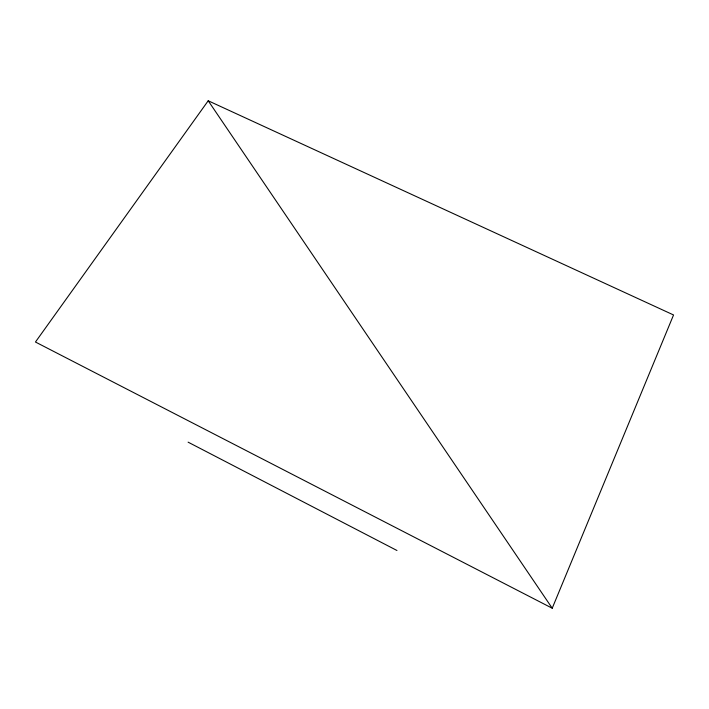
<?xml version="1.0" encoding="UTF-8"?>
<svg xmlns="http://www.w3.org/2000/svg" width="709" height="709" viewBox="0 0 709 709"><rect width="100%" height="100%" fill="white"/><g stroke="black" fill="none" stroke-linecap="round" stroke-linejoin="round"><path stroke-width="1.06" d="M552.222 608.225L673.55 314.964L208.207 100.775L35.45 342.022L552.222 608.225L208.207 100.775M188.107 442.159L396.96 550.494"/></g></svg>
